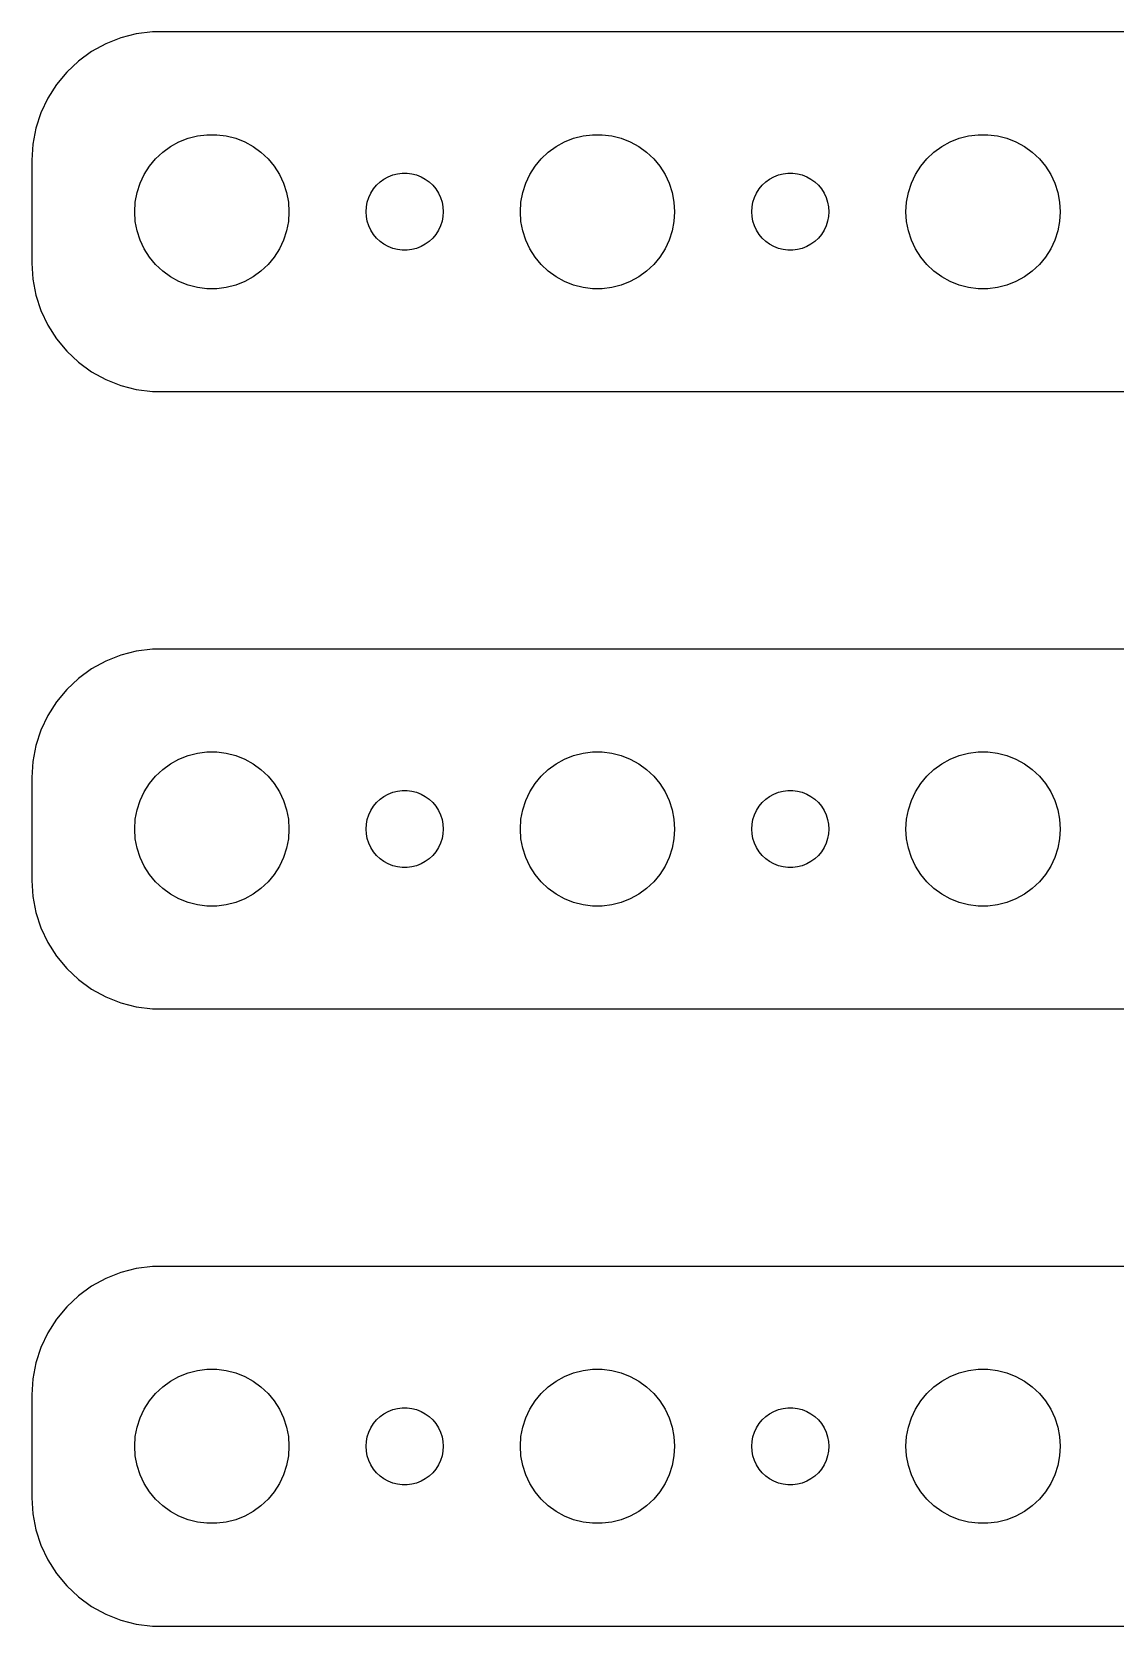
# Model space of a CAD drawing. Header units: metres. Extents: x -90 to 90, y 113 to 223.
# Drawn here: x -89.5 to -47.4, y 161 to 223 of the extents above; entities that cross this region are included whole.
import ezdxf

# ---------------------------------------------------------------- set-up
doc = ezdxf.new("R2010")
doc.units = ezdxf.units.M

msp = doc.modelspace()

# ---------------------------------------------------------------- linework, layer by layer
for p, q in [((-86.6289, 222.524), (-87.1791, 222.222)), ((-86.0451, 222.755), (-86.6289, 222.524)), ((-85.4369, 222.911), (-86.0451, 222.755)), ((-84.8139, 222.99), (-85.4369, 222.911)), ((84.8139, 222.99), (-84.8139, 222.99)), ((-87.1791, 222.222), (-87.6871, 221.853)), ((-88.1448, 221.423), (-88.5451, 220.939)), ((-87.6871, 221.853), (-88.1448, 221.423)), ((-88.5451, 220.939), (-88.8815, 220.409)), ((-88.8815, 220.409), (-89.1489, 219.841)), ((-89.1489, 219.841), (-89.3429, 219.243)), ((-89.3429, 219.243), (-89.4606, 218.627)), ((-83.7773, 218.714), (-83.427, 218.853)), ((-83.427, 218.853), (-83.0621, 218.947)), ((-83.0621, 218.947), (-82.6884, 218.994)), ((-82.6884, 218.994), (-82.3116, 218.994)), ((-82.3116, 218.994), (-81.9379, 218.947)), ((-81.9379, 218.947), (-81.573, 218.853)), ((-81.573, 218.853), (-81.2227, 218.714)), ((-68.7773, 218.714), (-68.427, 218.853)), ((-68.427, 218.853), (-68.0621, 218.947)), ((-68.0621, 218.947), (-67.6884, 218.994)), ((-67.6884, 218.994), (-67.3116, 218.994)), ((-67.3116, 218.994), (-66.9379, 218.947)), ((-66.9379, 218.947), (-66.573, 218.853)), ((-66.573, 218.853), (-66.2227, 218.714)), ((-53.7773, 218.714), (-53.427, 218.853)), ((-53.427, 218.853), (-53.0621, 218.947)), ((-53.0621, 218.947), (-52.6884, 218.994)), ((-52.6884, 218.994), (-52.3116, 218.994)), ((-52.3116, 218.994), (-51.9379, 218.947)), ((-51.9379, 218.947), (-51.5729, 218.853)), ((-51.5729, 218.853), (-51.2227, 218.714)), ((-89.4606, 218.627), (-89.5, 218)), ((-84.6869, 218.054), (-84.4123, 218.312)), ((-84.4123, 218.312), (-84.1075, 218.533)), ((-84.1075, 218.533), (-83.7773, 218.714)), ((-81.2227, 218.714), (-80.8925, 218.533)), ((-80.8925, 218.533), (-80.5877, 218.312)), ((-80.5877, 218.312), (-80.3131, 218.054)), ((-69.6869, 218.054), (-69.4123, 218.312)), ((-69.4123, 218.312), (-69.1075, 218.533)), ((-69.1075, 218.533), (-68.7773, 218.714)), ((-66.2227, 218.714), (-65.8925, 218.533)), ((-65.8925, 218.533), (-65.5877, 218.312)), ((-65.5877, 218.312), (-65.3131, 218.054)), ((-54.6869, 218.054), (-54.4123, 218.312)), ((-54.4123, 218.312), (-54.1075, 218.533)), ((-54.1075, 218.533), (-53.7773, 218.714)), ((-51.2227, 218.714), (-50.8925, 218.533)), ((-50.8925, 218.533), (-50.5877, 218.312)), ((-50.5877, 218.312), (-50.3131, 218.054)), ((-89.5, 218), (-89.5, 214)), ((-85.1289, 217.445), (-84.927, 217.763)), ((-84.927, 217.763), (-84.6869, 218.054)), ((-80.3131, 218.054), (-80.073, 217.763)), ((-80.073, 217.763), (-79.8711, 217.445)), ((-70.1289, 217.445), (-69.927, 217.763)), ((-69.927, 217.763), (-69.6869, 218.054)), ((-65.3131, 218.054), (-65.073, 217.763)), ((-65.073, 217.763), (-64.8711, 217.445)), ((-55.1289, 217.445), (-54.927, 217.763)), ((-54.927, 217.763), (-54.6869, 218.054)), ((-50.3131, 218.054), (-50.0729, 217.763)), ((-50.0729, 217.763), (-49.8711, 217.445)), ((-85.4057, 216.746), (-85.2893, 217.104)), ((-85.2893, 217.104), (-85.1289, 217.445)), ((-79.8711, 217.445), (-79.7107, 217.104)), ((-79.7107, 217.104), (-79.5943, 216.746)), ((-76.2135, 216.882), (-76.0934, 217.027)), ((-76.0934, 217.027), (-75.9561, 217.156)), ((-75.9561, 217.156), (-75.8037, 217.266)), ((-75.8037, 217.266), (-75.6387, 217.357)), ((-75.6387, 217.357), (-75.4635, 217.427)), ((-75.4635, 217.427), (-75.2811, 217.473)), ((-75.2811, 217.473), (-75.0942, 217.497)), ((-75.0942, 217.497), (-74.9058, 217.497)), ((-74.9058, 217.497), (-74.7189, 217.473)), ((-74.7189, 217.473), (-74.5365, 217.427)), ((-74.5365, 217.427), (-74.3613, 217.357)), ((-74.3613, 217.357), (-74.1963, 217.266)), ((-74.1963, 217.266), (-74.0439, 217.156)), ((-74.0439, 217.156), (-73.9065, 217.027)), ((-73.9065, 217.027), (-73.7865, 216.882)), ((-70.4057, 216.746), (-70.2893, 217.104)), ((-70.2893, 217.104), (-70.1289, 217.445)), ((-64.8711, 217.445), (-64.7107, 217.104)), ((-64.7107, 217.104), (-64.5943, 216.746)), ((-61.2135, 216.882), (-61.0934, 217.027)), ((-61.0934, 217.027), (-60.9561, 217.156)), ((-60.9561, 217.156), (-60.8037, 217.266)), ((-60.8037, 217.266), (-60.6387, 217.357)), ((-60.6387, 217.357), (-60.4635, 217.427)), ((-60.4635, 217.427), (-60.2811, 217.473)), ((-60.2811, 217.473), (-60.0942, 217.497)), ((-60.0942, 217.497), (-59.9058, 217.497)), ((-59.9058, 217.497), (-59.7189, 217.473)), ((-59.7189, 217.473), (-59.5365, 217.427)), ((-59.5365, 217.427), (-59.3613, 217.357)), ((-59.3613, 217.357), (-59.1963, 217.266)), ((-59.1963, 217.266), (-59.0439, 217.156)), ((-59.0439, 217.156), (-58.9065, 217.027)), ((-58.9065, 217.027), (-58.7865, 216.882)), ((-55.4057, 216.746), (-55.2893, 217.104)), ((-55.2893, 217.104), (-55.1289, 217.445)), ((-49.8711, 217.445), (-49.7107, 217.104)), ((-49.7107, 217.104), (-49.5942, 216.746)), ((-85.5, 216), (-85.4763, 216.376)), ((-85.4763, 216.376), (-85.4057, 216.746)), ((-79.5943, 216.746), (-79.5237, 216.376)), ((-79.5237, 216.376), (-79.5, 216)), ((-76.4882, 216.188), (-76.4529, 216.373)), ((-76.4529, 216.373), (-76.3947, 216.552)), ((-76.3947, 216.552), (-76.3145, 216.723)), ((-76.3145, 216.723), (-76.2135, 216.882)), ((-73.7865, 216.882), (-73.6855, 216.723)), ((-73.6855, 216.723), (-73.6053, 216.552)), ((-73.6053, 216.552), (-73.5471, 216.373)), ((-73.5471, 216.373), (-73.5118, 216.188)), ((-70.5, 216), (-70.4763, 216.376)), ((-70.4763, 216.376), (-70.4057, 216.746)), ((-64.5943, 216.746), (-64.5237, 216.376)), ((-64.5237, 216.376), (-64.5, 216)), ((-61.4882, 216.188), (-61.4529, 216.373)), ((-61.4529, 216.373), (-61.3947, 216.552)), ((-61.3947, 216.552), (-61.3145, 216.723)), ((-61.3145, 216.723), (-61.2135, 216.882)), ((-58.7865, 216.882), (-58.6855, 216.723)), ((-58.6855, 216.723), (-58.6053, 216.552)), ((-58.6053, 216.552), (-58.5471, 216.373)), ((-58.5471, 216.373), (-58.5118, 216.188)), ((-55.5, 216), (-55.4763, 216.376)), ((-55.4763, 216.376), (-55.4057, 216.746)), ((-49.5942, 216.746), (-49.5237, 216.376)), ((-49.5237, 216.376), (-49.5, 216)), ((-85.4763, 215.624), (-85.5, 216)), ((-79.5, 216), (-79.5237, 215.624)), ((-76.5, 216), (-76.4882, 216.188)), ((-76.4882, 215.812), (-76.5, 216)), ((-76.4529, 215.627), (-76.4882, 215.812)), ((-73.5118, 215.812), (-73.5471, 215.627)), ((-73.5118, 216.188), (-73.5, 216)), ((-73.5, 216), (-73.5118, 215.812)), ((-70.4763, 215.624), (-70.5, 216)), ((-64.5, 216), (-64.5237, 215.624)), ((-61.5, 216), (-61.4882, 216.188)), ((-61.4882, 215.812), (-61.5, 216)), ((-61.4529, 215.627), (-61.4882, 215.812)), ((-58.5118, 215.812), (-58.5471, 215.627)), ((-58.5118, 216.188), (-58.5, 216)), ((-58.5, 216), (-58.5118, 215.812)), ((-55.4763, 215.624), (-55.5, 216)), ((-49.5, 216), (-49.5237, 215.624)), ((-85.4057, 215.254), (-85.4763, 215.624)), ((-85.2893, 214.896), (-85.4057, 215.254)), ((-79.5943, 215.254), (-79.7107, 214.896)), ((-79.5237, 215.624), (-79.5943, 215.254)), ((-76.3947, 215.448), (-76.4529, 215.627)), ((-76.3145, 215.277), (-76.3947, 215.448)), ((-76.2135, 215.118), (-76.3145, 215.277)), ((-76.0934, 214.973), (-76.2135, 215.118)), ((-73.7865, 215.118), (-73.9065, 214.973)), ((-73.6855, 215.277), (-73.7865, 215.118)), ((-73.6053, 215.448), (-73.6855, 215.277)), ((-73.5471, 215.627), (-73.6053, 215.448)), ((-70.4057, 215.254), (-70.4763, 215.624)), ((-70.2893, 214.896), (-70.4057, 215.254)), ((-64.5943, 215.254), (-64.7107, 214.896)), ((-64.5237, 215.624), (-64.5943, 215.254)), ((-61.3947, 215.448), (-61.4529, 215.627)), ((-61.3145, 215.277), (-61.3947, 215.448)), ((-61.2135, 215.118), (-61.3145, 215.277)), ((-61.0934, 214.973), (-61.2135, 215.118)), ((-58.7865, 215.118), (-58.9065, 214.973)), ((-58.6855, 215.277), (-58.7865, 215.118)), ((-58.6053, 215.448), (-58.6855, 215.277)), ((-58.5471, 215.627), (-58.6053, 215.448)), ((-55.4057, 215.254), (-55.4763, 215.624)), ((-55.2893, 214.896), (-55.4057, 215.254)), ((-49.5942, 215.254), (-49.7107, 214.896)), ((-49.5237, 215.624), (-49.5942, 215.254)), ((-85.1289, 214.555), (-85.2893, 214.896)), ((-84.927, 214.237), (-85.1289, 214.555)), ((-79.8711, 214.555), (-80.073, 214.237)), ((-79.7107, 214.896), (-79.8711, 214.555)), ((-75.9561, 214.844), (-76.0934, 214.973)), ((-75.8037, 214.734), (-75.9561, 214.844)), ((-75.6387, 214.643), (-75.8037, 214.734)), ((-75.4635, 214.573), (-75.6387, 214.643)), ((-75.2811, 214.527), (-75.4635, 214.573)), ((-75.0942, 214.503), (-75.2811, 214.527)), ((-74.9058, 214.503), (-75.0942, 214.503)), ((-74.7189, 214.527), (-74.9058, 214.503)), ((-74.5365, 214.573), (-74.7189, 214.527)), ((-74.3613, 214.643), (-74.5365, 214.573)), ((-74.1963, 214.734), (-74.3613, 214.643)), ((-74.0439, 214.844), (-74.1963, 214.734)), ((-73.9065, 214.973), (-74.0439, 214.844)), ((-70.1289, 214.555), (-70.2893, 214.896)), ((-69.927, 214.237), (-70.1289, 214.555)), ((-64.8711, 214.555), (-65.073, 214.237)), ((-64.7107, 214.896), (-64.8711, 214.555)), ((-60.9561, 214.844), (-61.0934, 214.973)), ((-60.8037, 214.734), (-60.9561, 214.844)), ((-60.6387, 214.643), (-60.8037, 214.734)), ((-60.4635, 214.573), (-60.6387, 214.643)), ((-60.2811, 214.527), (-60.4635, 214.573)), ((-60.0942, 214.503), (-60.2811, 214.527)), ((-59.9058, 214.503), (-60.0942, 214.503)), ((-59.7189, 214.527), (-59.9058, 214.503)), ((-59.5365, 214.573), (-59.7189, 214.527)), ((-59.3613, 214.643), (-59.5365, 214.573)), ((-59.1963, 214.734), (-59.3613, 214.643)), ((-59.0439, 214.844), (-59.1963, 214.734)), ((-58.9065, 214.973), (-59.0439, 214.844)), ((-55.1289, 214.555), (-55.2893, 214.896)), ((-54.927, 214.237), (-55.1289, 214.555)), ((-49.8711, 214.555), (-50.0729, 214.237)), ((-49.7107, 214.896), (-49.8711, 214.555)), ((-89.5, 214), (-89.4606, 213.373)), ((-84.6869, 213.946), (-84.927, 214.237)), ((-84.4123, 213.688), (-84.6869, 213.946)), ((-80.3131, 213.946), (-80.5877, 213.688)), ((-80.073, 214.237), (-80.3131, 213.946)), ((-69.6869, 213.946), (-69.927, 214.237)), ((-69.4123, 213.688), (-69.6869, 213.946)), ((-65.3131, 213.946), (-65.5877, 213.688)), ((-65.073, 214.237), (-65.3131, 213.946)), ((-54.6869, 213.946), (-54.927, 214.237)), ((-54.4123, 213.688), (-54.6869, 213.946)), ((-50.3131, 213.946), (-50.5877, 213.688)), ((-50.0729, 214.237), (-50.3131, 213.946)), ((-89.4606, 213.373), (-89.3429, 212.757)), ((-84.1075, 213.467), (-84.4123, 213.688)), ((-83.7773, 213.286), (-84.1075, 213.467)), ((-83.427, 213.147), (-83.7773, 213.286)), ((-81.2227, 213.286), (-81.573, 213.147)), ((-80.8925, 213.467), (-81.2227, 213.286)), ((-80.5877, 213.688), (-80.8925, 213.467)), ((-69.1075, 213.467), (-69.4123, 213.688)), ((-68.7773, 213.286), (-69.1075, 213.467)), ((-68.427, 213.147), (-68.7773, 213.286)), ((-66.2227, 213.286), (-66.573, 213.147)), ((-65.8925, 213.467), (-66.2227, 213.286)), ((-65.5877, 213.688), (-65.8925, 213.467)), ((-54.1075, 213.467), (-54.4123, 213.688)), ((-53.7773, 213.286), (-54.1075, 213.467)), ((-53.427, 213.147), (-53.7773, 213.286)), ((-51.2227, 213.286), (-51.5729, 213.147)), ((-50.8925, 213.467), (-51.2227, 213.286)), ((-50.5877, 213.688), (-50.8925, 213.467)), ((-89.3429, 212.757), (-89.1489, 212.159)), ((-83.0621, 213.053), (-83.427, 213.147)), ((-82.6884, 213.006), (-83.0621, 213.053)), ((-82.3116, 213.006), (-82.6884, 213.006)), ((-81.9379, 213.053), (-82.3116, 213.006)), ((-81.573, 213.147), (-81.9379, 213.053)), ((-68.0621, 213.053), (-68.427, 213.147)), ((-67.6884, 213.006), (-68.0621, 213.053)), ((-67.3116, 213.006), (-67.6884, 213.006)), ((-66.9379, 213.053), (-67.3116, 213.006)), ((-66.573, 213.147), (-66.9379, 213.053)), ((-53.0621, 213.053), (-53.427, 213.147)), ((-52.6884, 213.006), (-53.0621, 213.053)), ((-52.3116, 213.006), (-52.6884, 213.006)), ((-51.9379, 213.053), (-52.3116, 213.006)), ((-51.5729, 213.147), (-51.9379, 213.053)), ((-89.1489, 212.159), (-88.8815, 211.591)), ((-88.8815, 211.591), (-88.5451, 211.061)), ((-88.5451, 211.061), (-88.1448, 210.577)), ((-88.1448, 210.577), (-87.6871, 210.147)), ((-87.6871, 210.147), (-87.1791, 209.778)), ((-87.1791, 209.778), (-86.6289, 209.476)), ((-86.6289, 209.476), (-86.0451, 209.245)), ((-86.0451, 209.245), (-85.4369, 209.089)), ((-85.4369, 209.089), (-84.8139, 209.01)), ((-84.8139, 209.01), (84.8139, 209.01)), ((-84.8139, 198.99), (-85.4369, 198.911)), ((84.8139, 198.99), (-84.8139, 198.99)), ((-86.6289, 198.524), (-87.1791, 198.222)), ((-86.0451, 198.755), (-86.6289, 198.524)), ((-85.4369, 198.911), (-86.0451, 198.755)), ((-87.6871, 197.853), (-88.1448, 197.423)), ((-87.1791, 198.222), (-87.6871, 197.853)), ((-88.1448, 197.423), (-88.5451, 196.939)), ((-88.5451, 196.939), (-88.8815, 196.409)), ((-88.8815, 196.409), (-89.1489, 195.841)), ((-89.3429, 195.243), (-89.4606, 194.627)), ((-89.1489, 195.841), (-89.3429, 195.243)), ((-89.4606, 194.627), (-89.5, 194)), ((-84.1075, 194.533), (-83.7773, 194.714)), ((-83.7773, 194.714), (-83.427, 194.853)), ((-83.427, 194.853), (-83.0621, 194.947)), ((-83.0621, 194.947), (-82.6884, 194.994)), ((-82.6884, 194.994), (-82.3116, 194.994)), ((-82.3116, 194.994), (-81.9379, 194.947)), ((-81.9379, 194.947), (-81.573, 194.853)), ((-81.573, 194.853), (-81.2227, 194.714)), ((-81.2227, 194.714), (-80.8925, 194.533)), ((-69.1075, 194.533), (-68.7773, 194.714)), ((-68.7773, 194.714), (-68.427, 194.853)), ((-68.427, 194.853), (-68.0621, 194.947)), ((-68.0621, 194.947), (-67.6884, 194.994)), ((-67.6884, 194.994), (-67.3116, 194.994)), ((-67.3116, 194.994), (-66.9379, 194.947)), ((-66.9379, 194.947), (-66.573, 194.853)), ((-66.573, 194.853), (-66.2227, 194.714)), ((-66.2227, 194.714), (-65.8925, 194.533)), ((-54.1075, 194.533), (-53.7773, 194.714)), ((-53.7773, 194.714), (-53.427, 194.853)), ((-53.427, 194.853), (-53.0621, 194.947)), ((-53.0621, 194.947), (-52.6884, 194.994)), ((-52.6884, 194.994), (-52.3116, 194.994)), ((-52.3116, 194.994), (-51.9379, 194.947)), ((-51.9379, 194.947), (-51.5729, 194.853)), ((-51.5729, 194.853), (-51.2227, 194.714)), ((-51.2227, 194.714), (-50.8925, 194.533)), ((-89.5, 194), (-89.5, 190)), ((-84.927, 193.763), (-84.6869, 194.054)), ((-84.6869, 194.054), (-84.4123, 194.312)), ((-84.4123, 194.312), (-84.1075, 194.533)), ((-80.8925, 194.533), (-80.5877, 194.312)), ((-80.5877, 194.312), (-80.3131, 194.054)), ((-80.3131, 194.054), (-80.073, 193.763)), ((-69.927, 193.763), (-69.6869, 194.054)), ((-69.6869, 194.054), (-69.4123, 194.312)), ((-69.4123, 194.312), (-69.1075, 194.533)), ((-65.8925, 194.533), (-65.5877, 194.312)), ((-65.5877, 194.312), (-65.3131, 194.054)), ((-65.3131, 194.054), (-65.073, 193.763)), ((-54.927, 193.763), (-54.6869, 194.054)), ((-54.6869, 194.054), (-54.4123, 194.312)), ((-54.4123, 194.312), (-54.1075, 194.533)), ((-50.8925, 194.533), (-50.5877, 194.312)), ((-50.5877, 194.312), (-50.3131, 194.054)), ((-50.3131, 194.054), (-50.0729, 193.763)), ((-85.2893, 193.104), (-85.1289, 193.445)), ((-85.1289, 193.445), (-84.927, 193.763)), ((-80.073, 193.763), (-79.8711, 193.445)), ((-79.8711, 193.445), (-79.7107, 193.104)), ((-75.6387, 193.357), (-75.4635, 193.427)), ((-75.4635, 193.427), (-75.2811, 193.473)), ((-75.2811, 193.473), (-75.0942, 193.497)), ((-75.0942, 193.497), (-74.9058, 193.497)), ((-74.9058, 193.497), (-74.7189, 193.473)), ((-74.7189, 193.473), (-74.5365, 193.427)), ((-74.5365, 193.427), (-74.3613, 193.357)), ((-70.2893, 193.104), (-70.1289, 193.445)), ((-70.1289, 193.445), (-69.927, 193.763)), ((-65.073, 193.763), (-64.8711, 193.445)), ((-64.8711, 193.445), (-64.7107, 193.104)), ((-60.6387, 193.357), (-60.4635, 193.427)), ((-60.4635, 193.427), (-60.2811, 193.473)), ((-60.2811, 193.473), (-60.0942, 193.497)), ((-60.0942, 193.497), (-59.9058, 193.497)), ((-59.9058, 193.497), (-59.7189, 193.473)), ((-59.7189, 193.473), (-59.5365, 193.427)), ((-59.5365, 193.427), (-59.3613, 193.357)), ((-55.2893, 193.104), (-55.1289, 193.445)), ((-55.1289, 193.445), (-54.927, 193.763)), ((-50.0729, 193.763), (-49.8711, 193.445)), ((-49.8711, 193.445), (-49.7107, 193.104)), ((-85.4057, 192.746), (-85.2893, 193.104)), ((-79.7107, 193.104), (-79.5943, 192.746)), ((-76.3145, 192.723), (-76.2135, 192.882)), ((-76.2135, 192.882), (-76.0934, 193.027)), ((-76.0934, 193.027), (-75.9561, 193.156)), ((-75.9561, 193.156), (-75.8037, 193.266)), ((-75.8037, 193.266), (-75.6387, 193.357)), ((-74.3613, 193.357), (-74.1963, 193.266)), ((-74.1963, 193.266), (-74.0439, 193.156)), ((-74.0439, 193.156), (-73.9065, 193.027)), ((-73.9065, 193.027), (-73.7865, 192.882)), ((-73.7865, 192.882), (-73.6855, 192.723)), ((-70.4057, 192.746), (-70.2893, 193.104)), ((-64.7107, 193.104), (-64.5943, 192.746)), ((-61.3145, 192.723), (-61.2135, 192.882)), ((-61.2135, 192.882), (-61.0934, 193.027)), ((-61.0934, 193.027), (-60.9561, 193.156)), ((-60.9561, 193.156), (-60.8037, 193.266)), ((-60.8037, 193.266), (-60.6387, 193.357)), ((-59.3613, 193.357), (-59.1963, 193.266)), ((-59.1963, 193.266), (-59.0439, 193.156)), ((-59.0439, 193.156), (-58.9065, 193.027)), ((-58.9065, 193.027), (-58.7865, 192.882)), ((-58.7865, 192.882), (-58.6855, 192.723)), ((-55.4057, 192.746), (-55.2893, 193.104)), ((-49.7107, 193.104), (-49.5942, 192.746)), ((-85.5, 192), (-85.4763, 192.376)), ((-85.4763, 192.376), (-85.4057, 192.746)), ((-79.5943, 192.746), (-79.5237, 192.376)), ((-79.5237, 192.376), (-79.5, 192)), ((-76.5, 192), (-76.4882, 192.188)), ((-76.4882, 192.188), (-76.4529, 192.373)), ((-76.4529, 192.373), (-76.3947, 192.552)), ((-76.3947, 192.552), (-76.3145, 192.723)), ((-73.6855, 192.723), (-73.6053, 192.552)), ((-73.6053, 192.552), (-73.5471, 192.373)), ((-73.5471, 192.373), (-73.5118, 192.188)), ((-73.5118, 192.188), (-73.5, 192)), ((-70.5, 192), (-70.4763, 192.376)), ((-70.4763, 192.376), (-70.4057, 192.746)), ((-64.5943, 192.746), (-64.5237, 192.376)), ((-64.5237, 192.376), (-64.5, 192)), ((-61.5, 192), (-61.4882, 192.188)), ((-61.4882, 192.188), (-61.4529, 192.373)), ((-61.4529, 192.373), (-61.3947, 192.552)), ((-61.3947, 192.552), (-61.3145, 192.723)), ((-58.6855, 192.723), (-58.6053, 192.552)), ((-58.6053, 192.552), (-58.5471, 192.373)), ((-58.5471, 192.373), (-58.5118, 192.188)), ((-58.5118, 192.188), (-58.5, 192)), ((-55.5, 192), (-55.4763, 192.376)), ((-55.4763, 192.376), (-55.4057, 192.746)), ((-49.5942, 192.746), (-49.5237, 192.376)), ((-49.5237, 192.376), (-49.5, 192)), ((-85.4763, 191.624), (-85.5, 192)), ((-85.4057, 191.254), (-85.4763, 191.624)), ((-79.5237, 191.624), (-79.5943, 191.254)), ((-79.5, 192), (-79.5237, 191.624)), ((-76.4882, 191.812), (-76.5, 192)), ((-76.4529, 191.627), (-76.4882, 191.812)), ((-76.3947, 191.448), (-76.4529, 191.627)), ((-73.5471, 191.627), (-73.6053, 191.448)), ((-73.5118, 191.812), (-73.5471, 191.627)), ((-73.5, 192), (-73.5118, 191.812)), ((-70.4763, 191.624), (-70.5, 192)), ((-70.4057, 191.254), (-70.4763, 191.624)), ((-64.5237, 191.624), (-64.5943, 191.254)), ((-64.5, 192), (-64.5237, 191.624)), ((-61.4882, 191.812), (-61.5, 192)), ((-61.4529, 191.627), (-61.4882, 191.812)), ((-61.3947, 191.448), (-61.4529, 191.627)), ((-58.5471, 191.627), (-58.6053, 191.448)), ((-58.5118, 191.812), (-58.5471, 191.627)), ((-58.5, 192), (-58.5118, 191.812)), ((-55.4763, 191.624), (-55.5, 192)), ((-55.4057, 191.254), (-55.4763, 191.624)), ((-49.5237, 191.624), (-49.5942, 191.254)), ((-49.5, 192), (-49.5237, 191.624)), ((-85.2893, 190.896), (-85.4057, 191.254)), ((-79.5943, 191.254), (-79.7107, 190.896)), ((-76.3145, 191.277), (-76.3947, 191.448)), ((-76.2135, 191.118), (-76.3145, 191.277)), ((-76.0934, 190.973), (-76.2135, 191.118)), ((-75.9561, 190.844), (-76.0934, 190.973)), ((-73.9065, 190.973), (-74.0439, 190.844)), ((-73.7865, 191.118), (-73.9065, 190.973)), ((-73.6855, 191.277), (-73.7865, 191.118)), ((-73.6053, 191.448), (-73.6855, 191.277)), ((-70.2893, 190.896), (-70.4057, 191.254)), ((-64.5943, 191.254), (-64.7107, 190.896)), ((-61.3145, 191.277), (-61.3947, 191.448)), ((-61.2135, 191.118), (-61.3145, 191.277)), ((-61.0934, 190.973), (-61.2135, 191.118)), ((-60.9561, 190.844), (-61.0934, 190.973)), ((-58.9065, 190.973), (-59.0439, 190.844)), ((-58.7865, 191.118), (-58.9065, 190.973)), ((-58.6855, 191.277), (-58.7865, 191.118)), ((-58.6053, 191.448), (-58.6855, 191.277)), ((-55.2893, 190.896), (-55.4057, 191.254)), ((-49.5942, 191.254), (-49.7107, 190.896)), ((-85.1289, 190.555), (-85.2893, 190.896)), ((-84.927, 190.237), (-85.1289, 190.555)), ((-79.8711, 190.555), (-80.073, 190.237)), ((-79.7107, 190.896), (-79.8711, 190.555)), ((-75.8037, 190.734), (-75.9561, 190.844)), ((-75.6387, 190.643), (-75.8037, 190.734)), ((-75.4635, 190.573), (-75.6387, 190.643)), ((-75.2811, 190.527), (-75.4635, 190.573)), ((-75.0942, 190.503), (-75.2811, 190.527)), ((-74.9058, 190.503), (-75.0942, 190.503)), ((-74.7189, 190.527), (-74.9058, 190.503)), ((-74.5365, 190.573), (-74.7189, 190.527)), ((-74.3613, 190.643), (-74.5365, 190.573)), ((-74.1963, 190.734), (-74.3613, 190.643)), ((-74.0439, 190.844), (-74.1963, 190.734)), ((-70.1289, 190.555), (-70.2893, 190.896)), ((-69.927, 190.237), (-70.1289, 190.555)), ((-64.8711, 190.555), (-65.073, 190.237)), ((-64.7107, 190.896), (-64.8711, 190.555)), ((-60.8037, 190.734), (-60.9561, 190.844)), ((-60.6387, 190.643), (-60.8037, 190.734)), ((-60.4635, 190.573), (-60.6387, 190.643)), ((-60.2811, 190.527), (-60.4635, 190.573)), ((-60.0942, 190.503), (-60.2811, 190.527)), ((-59.9058, 190.503), (-60.0942, 190.503)), ((-59.7189, 190.527), (-59.9058, 190.503)), ((-59.5365, 190.573), (-59.7189, 190.527)), ((-59.3613, 190.643), (-59.5365, 190.573)), ((-59.1963, 190.734), (-59.3613, 190.643)), ((-59.0439, 190.844), (-59.1963, 190.734)), ((-55.1289, 190.555), (-55.2893, 190.896)), ((-54.927, 190.237), (-55.1289, 190.555)), ((-49.8711, 190.555), (-50.0729, 190.237)), ((-49.7107, 190.896), (-49.8711, 190.555)), ((-89.5, 190), (-89.4606, 189.373)), ((-84.6869, 189.946), (-84.927, 190.237)), ((-84.4123, 189.688), (-84.6869, 189.946)), ((-84.1075, 189.467), (-84.4123, 189.688)), ((-80.5877, 189.688), (-80.8925, 189.467)), ((-80.3131, 189.946), (-80.5877, 189.688)), ((-80.073, 190.237), (-80.3131, 189.946)), ((-69.6869, 189.946), (-69.927, 190.237)), ((-69.4123, 189.688), (-69.6869, 189.946)), ((-69.1075, 189.467), (-69.4123, 189.688)), ((-65.5877, 189.688), (-65.8925, 189.467)), ((-65.3131, 189.946), (-65.5877, 189.688)), ((-65.073, 190.237), (-65.3131, 189.946)), ((-54.6869, 189.946), (-54.927, 190.237)), ((-54.4123, 189.688), (-54.6869, 189.946)), ((-54.1075, 189.467), (-54.4123, 189.688)), ((-50.5877, 189.688), (-50.8925, 189.467)), ((-50.3131, 189.946), (-50.5877, 189.688)), ((-50.0729, 190.237), (-50.3131, 189.946)), ((-89.4606, 189.373), (-89.3429, 188.757)), ((-83.7773, 189.286), (-84.1075, 189.467)), ((-83.427, 189.147), (-83.7773, 189.286)), ((-83.0621, 189.053), (-83.427, 189.147)), ((-82.6884, 189.006), (-83.0621, 189.053)), ((-81.9379, 189.053), (-82.3116, 189.006)), ((-81.573, 189.147), (-81.9379, 189.053)), ((-81.2227, 189.286), (-81.573, 189.147)), ((-80.8925, 189.467), (-81.2227, 189.286)), ((-68.7773, 189.286), (-69.1075, 189.467)), ((-68.427, 189.147), (-68.7773, 189.286)), ((-68.0621, 189.053), (-68.427, 189.147)), ((-67.6884, 189.006), (-68.0621, 189.053)), ((-66.9379, 189.053), (-67.3116, 189.006)), ((-66.573, 189.147), (-66.9379, 189.053)), ((-66.2227, 189.286), (-66.573, 189.147)), ((-65.8925, 189.467), (-66.2227, 189.286)), ((-53.7773, 189.286), (-54.1075, 189.467)), ((-53.427, 189.147), (-53.7773, 189.286)), ((-53.0621, 189.053), (-53.427, 189.147)), ((-52.6884, 189.006), (-53.0621, 189.053)), ((-51.9379, 189.053), (-52.3116, 189.006)), ((-51.5729, 189.147), (-51.9379, 189.053)), ((-51.2227, 189.286), (-51.5729, 189.147)), ((-50.8925, 189.467), (-51.2227, 189.286)), ((-89.3429, 188.757), (-89.1489, 188.159)), ((-82.3116, 189.006), (-82.6884, 189.006)), ((-67.3116, 189.006), (-67.6884, 189.006)), ((-52.3116, 189.006), (-52.6884, 189.006)), ((-89.1489, 188.159), (-88.8815, 187.591)), ((-88.8815, 187.591), (-88.5451, 187.061)), ((-88.5451, 187.061), (-88.1448, 186.577)), ((-88.1448, 186.577), (-87.6871, 186.147)), ((-87.6871, 186.147), (-87.1791, 185.778)), ((-87.1791, 185.778), (-86.6289, 185.476)), ((-86.6289, 185.476), (-86.0451, 185.245)), ((-86.0451, 185.245), (-85.4369, 185.089)), ((-85.4369, 185.089), (-84.8139, 185.01)), ((-84.8139, 185.01), (84.8139, 185.01)), ((-85.4369, 174.911), (-86.0451, 174.755)), ((-84.8139, 174.99), (-85.4369, 174.911)), ((84.8139, 174.99), (-84.8139, 174.99)), ((-87.1791, 174.222), (-87.6871, 173.853)), ((-86.6289, 174.524), (-87.1791, 174.222)), ((-86.0451, 174.755), (-86.6289, 174.524)), ((-87.6871, 173.853), (-88.1448, 173.423)), ((-88.5451, 172.939), (-88.8815, 172.409)), ((-88.1448, 173.423), (-88.5451, 172.939)), ((-88.8815, 172.409), (-89.1489, 171.841)), ((-89.1489, 171.841), (-89.3429, 171.243)), ((-89.3429, 171.243), (-89.4606, 170.627)), ((-89.4606, 170.627), (-89.5, 170)), ((-84.4123, 170.312), (-84.1075, 170.533)), ((-84.1075, 170.533), (-83.7773, 170.714)), ((-83.7773, 170.714), (-83.427, 170.853)), ((-83.427, 170.853), (-83.0621, 170.947)), ((-83.0621, 170.947), (-82.6884, 170.994)), ((-82.6884, 170.994), (-82.3116, 170.994)), ((-82.3116, 170.994), (-81.9379, 170.947)), ((-81.9379, 170.947), (-81.573, 170.853)), ((-81.573, 170.853), (-81.2227, 170.714)), ((-81.2227, 170.714), (-80.8925, 170.533)), ((-80.8925, 170.533), (-80.5877, 170.312)), ((-69.4123, 170.312), (-69.1075, 170.533)), ((-69.1075, 170.533), (-68.7773, 170.714)), ((-68.7773, 170.714), (-68.427, 170.853)), ((-68.427, 170.853), (-68.0621, 170.947)), ((-68.0621, 170.947), (-67.6884, 170.994)), ((-67.6884, 170.994), (-67.3116, 170.994)), ((-67.3116, 170.994), (-66.9379, 170.947)), ((-66.9379, 170.947), (-66.573, 170.853)), ((-66.573, 170.853), (-66.2227, 170.714)), ((-66.2227, 170.714), (-65.8925, 170.533)), ((-65.8925, 170.533), (-65.5877, 170.312)), ((-54.4123, 170.312), (-54.1075, 170.533)), ((-54.1075, 170.533), (-53.7773, 170.714)), ((-53.7773, 170.714), (-53.427, 170.853)), ((-53.427, 170.853), (-53.0621, 170.947)), ((-53.0621, 170.947), (-52.6884, 170.994)), ((-52.6884, 170.994), (-52.3116, 170.994)), ((-52.3116, 170.994), (-51.9379, 170.947)), ((-51.9379, 170.947), (-51.5729, 170.853)), ((-51.5729, 170.853), (-51.2227, 170.714)), ((-51.2227, 170.714), (-50.8925, 170.533)), ((-50.8925, 170.533), (-50.5877, 170.312)), ((-89.5, 170), (-89.5, 166)), ((-84.927, 169.763), (-84.6869, 170.054)), ((-84.6869, 170.054), (-84.4123, 170.312)), ((-80.5877, 170.312), (-80.3131, 170.054)), ((-80.3131, 170.054), (-80.073, 169.763)), ((-69.927, 169.763), (-69.6869, 170.054)), ((-69.6869, 170.054), (-69.4123, 170.312)), ((-65.5877, 170.312), (-65.3131, 170.054)), ((-65.3131, 170.054), (-65.073, 169.763)), ((-54.927, 169.763), (-54.6869, 170.054)), ((-54.6869, 170.054), (-54.4123, 170.312)), ((-50.5877, 170.312), (-50.3131, 170.054)), ((-50.3131, 170.054), (-50.0729, 169.763)), ((-85.2893, 169.104), (-85.1289, 169.445)), ((-85.1289, 169.445), (-84.927, 169.763)), ((-80.073, 169.763), (-79.8711, 169.445)), ((-79.8711, 169.445), (-79.7107, 169.104)), ((-75.9561, 169.156), (-75.8037, 169.266)), ((-75.8037, 169.266), (-75.6387, 169.357)), ((-75.6387, 169.357), (-75.4635, 169.427)), ((-75.4635, 169.427), (-75.2811, 169.473)), ((-75.2811, 169.473), (-75.0942, 169.497)), ((-75.0942, 169.497), (-74.9058, 169.497)), ((-74.9058, 169.497), (-74.7189, 169.473)), ((-74.7189, 169.473), (-74.5365, 169.427)), ((-74.5365, 169.427), (-74.3613, 169.357)), ((-74.3613, 169.357), (-74.1963, 169.266)), ((-74.1963, 169.266), (-74.0439, 169.156)), ((-70.2893, 169.104), (-70.1289, 169.445)), ((-70.1289, 169.445), (-69.927, 169.763)), ((-65.073, 169.763), (-64.8711, 169.445)), ((-64.8711, 169.445), (-64.7107, 169.104)), ((-60.9561, 169.156), (-60.8037, 169.266)), ((-60.8037, 169.266), (-60.6387, 169.357)), ((-60.6387, 169.357), (-60.4635, 169.427)), ((-60.4635, 169.427), (-60.2811, 169.473)), ((-60.2811, 169.473), (-60.0942, 169.497)), ((-60.0942, 169.497), (-59.9058, 169.497)), ((-59.9058, 169.497), (-59.7189, 169.473)), ((-59.7189, 169.473), (-59.5365, 169.427)), ((-59.5365, 169.427), (-59.3613, 169.357)), ((-59.3613, 169.357), (-59.1963, 169.266)), ((-59.1963, 169.266), (-59.0439, 169.156)), ((-55.2893, 169.104), (-55.1289, 169.445)), ((-55.1289, 169.445), (-54.927, 169.763)), ((-50.0729, 169.763), (-49.8711, 169.445)), ((-49.8711, 169.445), (-49.7107, 169.104)), ((-85.4763, 168.376), (-85.4057, 168.746)), ((-85.4057, 168.746), (-85.2893, 169.104)), ((-79.7107, 169.104), (-79.5943, 168.746)), ((-79.5943, 168.746), (-79.5237, 168.376)), ((-76.3947, 168.552), (-76.3145, 168.723)), ((-76.3145, 168.723), (-76.2135, 168.882)), ((-76.2135, 168.882), (-76.0934, 169.027)), ((-76.0934, 169.027), (-75.9561, 169.156)), ((-74.0439, 169.156), (-73.9065, 169.027)), ((-73.9065, 169.027), (-73.7865, 168.882)), ((-73.7865, 168.882), (-73.6855, 168.723)), ((-73.6855, 168.723), (-73.6053, 168.552)), ((-70.4763, 168.376), (-70.4057, 168.746)), ((-70.4057, 168.746), (-70.2893, 169.104)), ((-64.7107, 169.104), (-64.5943, 168.746)), ((-64.5943, 168.746), (-64.5237, 168.376)), ((-61.3947, 168.552), (-61.3145, 168.723)), ((-61.3145, 168.723), (-61.2135, 168.882)), ((-61.2135, 168.882), (-61.0934, 169.027)), ((-61.0934, 169.027), (-60.9561, 169.156)), ((-59.0439, 169.156), (-58.9065, 169.027)), ((-58.9065, 169.027), (-58.7865, 168.882)), ((-58.7865, 168.882), (-58.6855, 168.723)), ((-58.6855, 168.723), (-58.6053, 168.552)), ((-55.4763, 168.376), (-55.4057, 168.746)), ((-55.4057, 168.746), (-55.2893, 169.104)), ((-49.7107, 169.104), (-49.5942, 168.746)), ((-49.5942, 168.746), (-49.5237, 168.376)), ((-85.5, 168), (-85.4763, 168.376)), ((-85.4763, 167.624), (-85.5, 168)), ((-79.5237, 168.376), (-79.5, 168)), ((-79.5, 168), (-79.5237, 167.624)), ((-76.5, 168), (-76.4882, 168.188)), ((-76.4882, 167.812), (-76.5, 168)), ((-76.4882, 168.188), (-76.4529, 168.373)), ((-76.4529, 168.373), (-76.3947, 168.552)), ((-73.6053, 168.552), (-73.5471, 168.373)), ((-73.5471, 168.373), (-73.5118, 168.188)), ((-73.5118, 168.188), (-73.5, 168)), ((-73.5, 168), (-73.5118, 167.812)), ((-70.5, 168), (-70.4763, 168.376)), ((-70.4763, 167.624), (-70.5, 168)), ((-64.5237, 168.376), (-64.5, 168)), ((-64.5, 168), (-64.5237, 167.624)), ((-61.5, 168), (-61.4882, 168.188)), ((-61.4882, 167.812), (-61.5, 168)), ((-61.4882, 168.188), (-61.4529, 168.373)), ((-61.4529, 168.373), (-61.3947, 168.552)), ((-58.6053, 168.552), (-58.5471, 168.373)), ((-58.5471, 168.373), (-58.5118, 168.188)), ((-58.5118, 168.188), (-58.5, 168)), ((-58.5, 168), (-58.5118, 167.812)), ((-55.5, 168), (-55.4763, 168.376)), ((-55.4763, 167.624), (-55.5, 168)), ((-49.5237, 168.376), (-49.5, 168)), ((-49.5, 168), (-49.5237, 167.624)), ((-85.4057, 167.254), (-85.4763, 167.624)), ((-79.5237, 167.624), (-79.5943, 167.254)), ((-76.4529, 167.627), (-76.4882, 167.812)), ((-76.3947, 167.448), (-76.4529, 167.627)), ((-76.3145, 167.277), (-76.3947, 167.448)), ((-73.6053, 167.448), (-73.6855, 167.277)), ((-73.5471, 167.627), (-73.6053, 167.448)), ((-73.5118, 167.812), (-73.5471, 167.627)), ((-70.4057, 167.254), (-70.4763, 167.624)), ((-64.5237, 167.624), (-64.5943, 167.254)), ((-61.4529, 167.627), (-61.4882, 167.812)), ((-61.3947, 167.448), (-61.4529, 167.627)), ((-61.3145, 167.277), (-61.3947, 167.448)), ((-58.6053, 167.448), (-58.6855, 167.277)), ((-58.5471, 167.627), (-58.6053, 167.448)), ((-58.5118, 167.812), (-58.5471, 167.627)), ((-55.4057, 167.254), (-55.4763, 167.624)), ((-49.5237, 167.624), (-49.5942, 167.254)), ((-85.2893, 166.896), (-85.4057, 167.254)), ((-85.1289, 166.555), (-85.2893, 166.896)), ((-79.7107, 166.896), (-79.8711, 166.555)), ((-79.5943, 167.254), (-79.7107, 166.896)), ((-76.2135, 167.118), (-76.3145, 167.277)), ((-76.0934, 166.973), (-76.2135, 167.118)), ((-75.9561, 166.844), (-76.0934, 166.973)), ((-75.8037, 166.734), (-75.9561, 166.844)), ((-75.6387, 166.643), (-75.8037, 166.734)), ((-74.1963, 166.734), (-74.3613, 166.643)), ((-74.0439, 166.844), (-74.1963, 166.734)), ((-73.9065, 166.973), (-74.0439, 166.844)), ((-73.7865, 167.118), (-73.9065, 166.973)), ((-73.6855, 167.277), (-73.7865, 167.118)), ((-70.2893, 166.896), (-70.4057, 167.254)), ((-70.1289, 166.555), (-70.2893, 166.896)), ((-64.7107, 166.896), (-64.8711, 166.555)), ((-64.5943, 167.254), (-64.7107, 166.896)), ((-61.2135, 167.118), (-61.3145, 167.277)), ((-61.0934, 166.973), (-61.2135, 167.118)), ((-60.9561, 166.844), (-61.0934, 166.973)), ((-60.8037, 166.734), (-60.9561, 166.844)), ((-60.6387, 166.643), (-60.8037, 166.734)), ((-59.1963, 166.734), (-59.3613, 166.643)), ((-59.0439, 166.844), (-59.1963, 166.734)), ((-58.9065, 166.973), (-59.0439, 166.844)), ((-58.7865, 167.118), (-58.9065, 166.973)), ((-58.6855, 167.277), (-58.7865, 167.118)), ((-55.2893, 166.896), (-55.4057, 167.254)), ((-55.1289, 166.555), (-55.2893, 166.896)), ((-49.7107, 166.896), (-49.8711, 166.555)), ((-49.5942, 167.254), (-49.7107, 166.896)), ((-84.927, 166.237), (-85.1289, 166.555)), ((-84.6869, 165.946), (-84.927, 166.237)), ((-80.073, 166.237), (-80.3131, 165.946)), ((-79.8711, 166.555), (-80.073, 166.237)), ((-75.4635, 166.573), (-75.6387, 166.643)), ((-75.2811, 166.527), (-75.4635, 166.573)), ((-75.0942, 166.503), (-75.2811, 166.527)), ((-74.9058, 166.503), (-75.0942, 166.503)), ((-74.7189, 166.527), (-74.9058, 166.503)), ((-74.5365, 166.573), (-74.7189, 166.527)), ((-74.3613, 166.643), (-74.5365, 166.573)), ((-69.927, 166.237), (-70.1289, 166.555)), ((-69.6869, 165.946), (-69.927, 166.237)), ((-65.073, 166.237), (-65.3131, 165.946)), ((-64.8711, 166.555), (-65.073, 166.237)), ((-60.4635, 166.573), (-60.6387, 166.643)), ((-60.2811, 166.527), (-60.4635, 166.573)), ((-60.0942, 166.503), (-60.2811, 166.527)), ((-59.9058, 166.503), (-60.0942, 166.503)), ((-59.7189, 166.527), (-59.9058, 166.503)), ((-59.5365, 166.573), (-59.7189, 166.527)), ((-59.3613, 166.643), (-59.5365, 166.573)), ((-54.927, 166.237), (-55.1289, 166.555)), ((-54.6869, 165.946), (-54.927, 166.237)), ((-50.0729, 166.237), (-50.3131, 165.946)), ((-49.8711, 166.555), (-50.0729, 166.237)), ((-89.5, 166), (-89.4606, 165.373)), ((-84.4123, 165.688), (-84.6869, 165.946)), ((-84.1075, 165.467), (-84.4123, 165.688)), ((-80.5877, 165.688), (-80.8925, 165.467)), ((-80.3131, 165.946), (-80.5877, 165.688)), ((-69.4123, 165.688), (-69.6869, 165.946)), ((-69.1075, 165.467), (-69.4123, 165.688)), ((-65.5877, 165.688), (-65.8925, 165.467)), ((-65.3131, 165.946), (-65.5877, 165.688)), ((-54.4123, 165.688), (-54.6869, 165.946)), ((-54.1075, 165.467), (-54.4123, 165.688)), ((-50.5877, 165.688), (-50.8925, 165.467)), ((-50.3131, 165.946), (-50.5877, 165.688)), ((-89.4606, 165.373), (-89.3429, 164.757)), ((-83.7773, 165.286), (-84.1075, 165.467)), ((-83.427, 165.147), (-83.7773, 165.286)), ((-83.0621, 165.053), (-83.427, 165.147)), ((-82.6884, 165.006), (-83.0621, 165.053)), ((-82.3116, 165.006), (-82.6884, 165.006)), ((-81.9379, 165.053), (-82.3116, 165.006)), ((-81.573, 165.147), (-81.9379, 165.053)), ((-81.2227, 165.286), (-81.573, 165.147)), ((-80.8925, 165.467), (-81.2227, 165.286)), ((-68.7773, 165.286), (-69.1075, 165.467)), ((-68.427, 165.147), (-68.7773, 165.286)), ((-68.0621, 165.053), (-68.427, 165.147)), ((-67.6884, 165.006), (-68.0621, 165.053)), ((-67.3116, 165.006), (-67.6884, 165.006)), ((-66.9379, 165.053), (-67.3116, 165.006)), ((-66.573, 165.147), (-66.9379, 165.053)), ((-66.2227, 165.286), (-66.573, 165.147)), ((-65.8925, 165.467), (-66.2227, 165.286)), ((-53.7773, 165.286), (-54.1075, 165.467)), ((-53.427, 165.147), (-53.7773, 165.286)), ((-53.0621, 165.053), (-53.427, 165.147)), ((-52.6884, 165.006), (-53.0621, 165.053)), ((-52.3116, 165.006), (-52.6884, 165.006)), ((-51.9379, 165.053), (-52.3116, 165.006)), ((-51.5729, 165.147), (-51.9379, 165.053)), ((-51.2227, 165.286), (-51.5729, 165.147)), ((-50.8925, 165.467), (-51.2227, 165.286)), ((-89.3429, 164.757), (-89.1489, 164.159)), ((-89.1489, 164.159), (-88.8815, 163.591)), ((-88.8815, 163.591), (-88.5451, 163.061)), ((-88.5451, 163.061), (-88.1448, 162.577)), ((-88.1448, 162.577), (-87.6871, 162.147)), ((-87.6871, 162.147), (-87.1791, 161.778)), ((-87.1791, 161.778), (-86.6289, 161.476)), ((-86.6289, 161.476), (-86.0451, 161.245)), ((-86.0451, 161.245), (-85.4369, 161.089)), ((-85.4369, 161.089), (-84.8139, 161.01)), ((-84.8139, 161.01), (84.8139, 161.01))]:
    msp.add_line(p, q)

doc.saveas('drawing.dxf')
